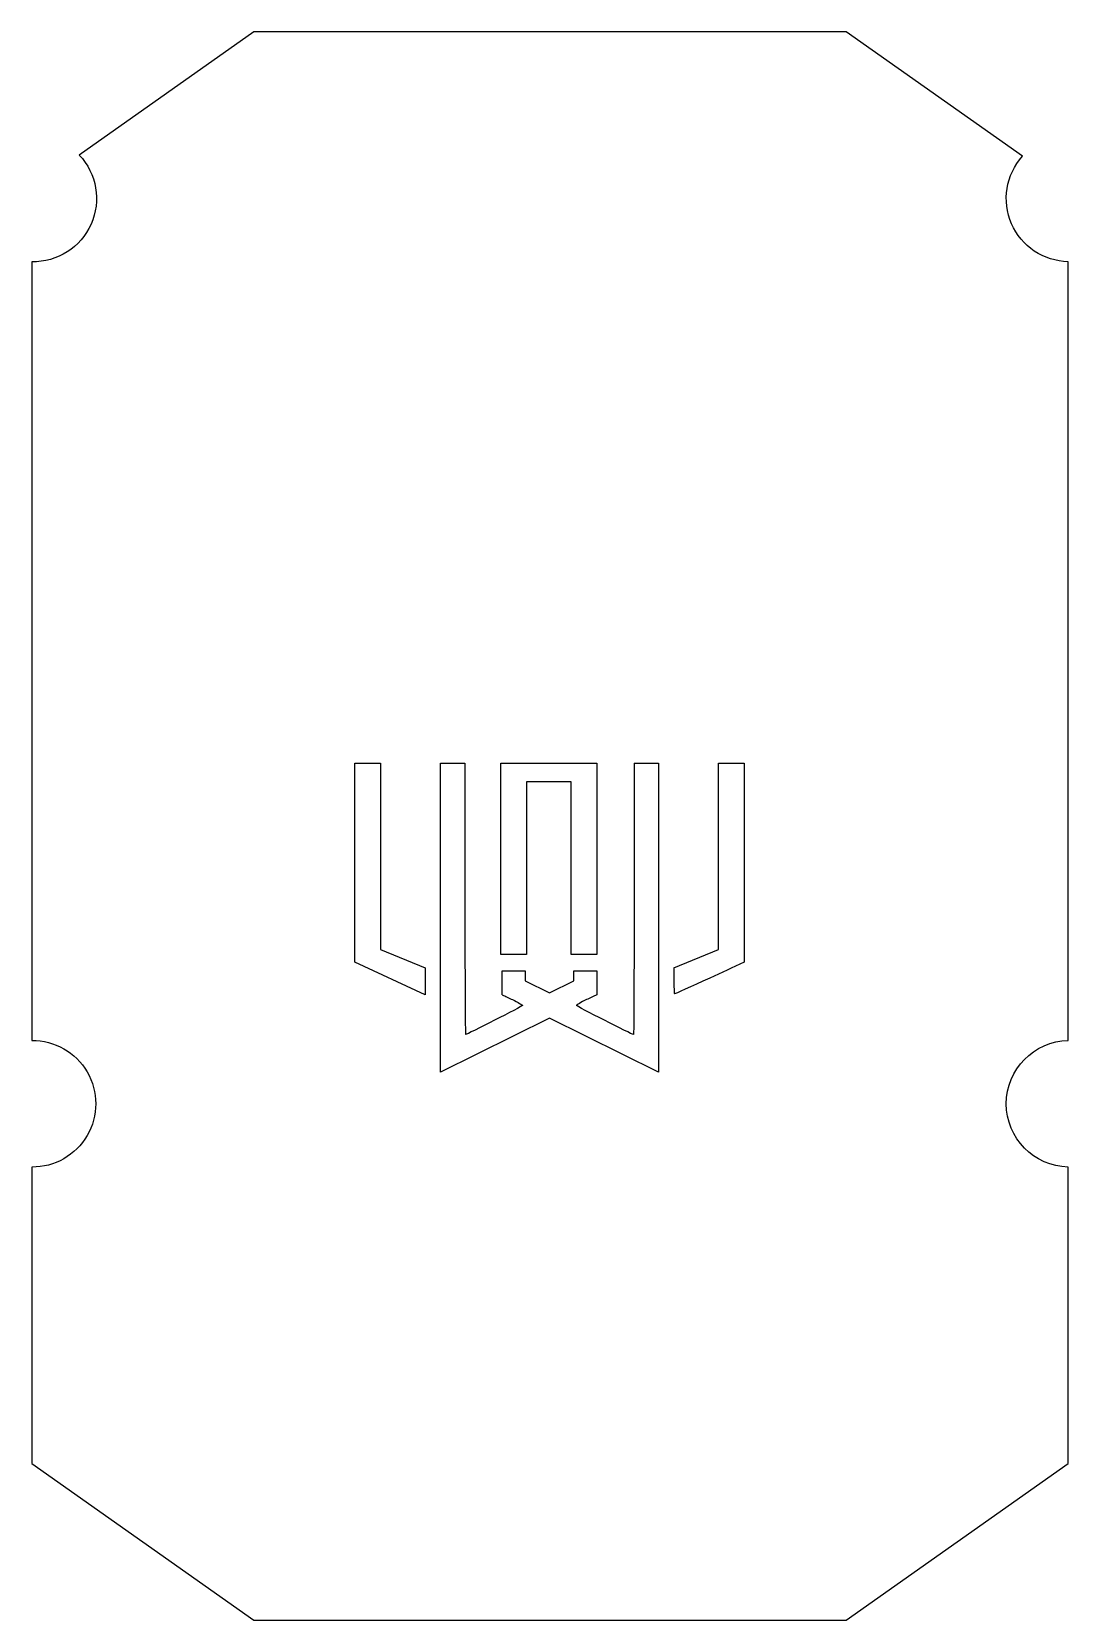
# Model space of a CAD drawing. Header units: millimetres. Extents: x -45 to 45, y -412 to -274.
import ezdxf

# ---------------------------------------------------------------- set-up
doc = ezdxf.new("R2010")
doc.units = ezdxf.units.MM
doc.layers.get('0').update_dxf_attribs({"linetype": 'CONTINUOUS'})

msp = doc.modelspace()

# ---------------------------------------------------------------- linework, layer by layer
for p, q in [((-9.66, -364.39), (-9.66, -337.55)), ((-9.66, -337.55), (-7.55, -337.55)), ((-9.66, -364.39), (-9.66, -337.55)), ((-9.66, -337.55), (-7.55, -337.55)), ((7.14, -337.55), (9.25, -337.55)), ((7.14, -337.55), (9.25, -337.55)), ((9.25, -337.55), (9.25, -364.39)), ((9.25, -337.55), (9.25, -364.39)), ((14.48, -353.73), (14.48, -337.55)), ((14.48, -337.55), (16.71, -337.55)), ((14.48, -353.73), (14.48, -337.55)), ((14.48, -337.55), (16.71, -337.55)), ((16.71, -337.55), (16.7, -354.82)), ((16.71, -337.55), (16.7, -354.82)), ((10.59, -355.32), (14.48, -353.73)), ((10.59, -355.32), (14.48, -353.73)), ((-4.32, -357.66), (-4.32, -355.58)), ((-4.32, -355.58), (-2.32, -355.58)), ((-4.32, -357.66), (-4.32, -355.58)), ((-4.32, -355.58), (-2.32, -355.58)), ((-2.32, -355.58), (-2.32, -356.44)), ((-2.32, -355.58), (-2.32, -356.44)), ((1.91, -356.44), (1.91, -355.58)), ((1.91, -355.58), (3.91, -355.58)), ((1.91, -356.44), (1.91, -355.58)), ((1.91, -355.58), (3.91, -355.58)), ((3.91, -355.58), (3.91, -357.66)), ((3.91, -355.58), (3.91, -357.66)), ((-2.32, -356.44), (-0.2, -357.5)), ((-2.32, -356.44), (-0.2, -357.5)), ((-0.2, -357.5), (1.91, -356.44)), ((-0.2, -357.5), (1.91, -356.44)), ((-0.2, -359.69), (-9.66, -364.39)), ((-0.2, -359.69), (-9.66, -364.39)), ((9.25, -364.39), (-0.2, -359.69)), ((9.25, -364.39), (-0.2, -359.69))]:
    msp.add_line(p, q)
msp.add_lwpolyline([(-45.16, -398.37), (-25.89, -412), (25.57, -412), (44.84, -398.37), (44.84, -372.63, -0.9776), (44.84, -361.63), (44.84, -293.98, -0.640276), (40.86, -284.82), (25.57, -274), (-25.89, -274), (-41.04, -284.71, -0.665866), (-45.16, -293.98), (-45.16, -361.63, -1.010326), (-45.16, -372.63)], format="xyb", close=True)
msp.add_lwpolyline([(-45.16, -398.37), (-25.89, -412), (25.57, -412), (44.84, -398.37), (44.84, -372.63, -0.9776), (44.84, -361.63), (44.84, -293.98, -0.640276), (40.86, -284.82), (25.57, -274), (-25.89, -274), (-41.04, -284.71, -0.665866), (-45.16, -293.98), (-45.16, -361.63, -1.010326), (-45.16, -372.63)], format="xyb", close=True)
for points in [[(-14.89, -337.55), (-14.89, -353.73), (-11, -355.32), (-11, -357.66), (-17.11, -354.82), (-17.12, -337.55)], [(-14.89, -337.55), (-14.89, -353.73), (-11, -355.32), (-11, -357.66), (-17.11, -354.82), (-17.12, -337.55)], [(1.69, -354.17), (1.69, -339.16), (-2.21, -339.16), (-2.21, -354.17), (-4.43, -354.17), (-4.43, -337.55), (3.91, -337.55), (3.91, -354.17)], [(1.69, -354.17), (1.69, -339.16), (-2.21, -339.16), (-2.21, -354.17), (-4.43, -354.17), (-4.43, -337.55), (3.91, -337.55), (3.91, -354.17)]]:
    msp.add_lwpolyline(points, close=True)
for points, knots in [([(-7.55, -337.55), (-7.55, -341.48), (-7.55, -345.41), (-7.55, -355.82), (-7.52, -361.12), (-7.5, -361.12)], [3.535506, 3.535506, 3.535506, 3.535506, 4.405622, 4.405622, 5.841318, 5.841318, 5.841318, 5.841318]), ([(-7.55, -337.55), (-7.55, -341.48), (-7.55, -345.41), (-7.55, -355.82), (-7.52, -361.12), (-7.5, -361.12)], [3.535506, 3.535506, 3.535506, 3.535506, 4.405622, 4.405622, 5.841318, 5.841318, 5.841318, 5.841318]), ([(7.14, -337.55), (7.14, -341.48), (7.14, -345.41), (7.14, -355.82), (7.12, -361.12), (7.09, -361.12)], [-0.1304301, -0.1304301, -0.1304301, -0.1304301, -0.0812112, -0.0812112, 0, 0, 0, 0]), ([(7.14, -337.55), (7.14, -341.48), (7.14, -345.41), (7.14, -355.82), (7.12, -361.12), (7.09, -361.12)], [-0.1304301, -0.1304301, -0.1304301, -0.1304301, -0.0812112, -0.0812112, 0, 0, 0, 0]), ([(10.59, -355.32), (10.59, -355.7), (10.59, -356.08), (10.59, -357.08), (10.62, -357.59), (10.65, -357.59)], [-0.07277961, -0.07277961, -0.07277961, -0.07277961, -0.04531577, -0.04531577, 0, 0, 0, 0]), ([(10.59, -355.32), (10.59, -355.7), (10.59, -356.08), (10.59, -357.08), (10.62, -357.59), (10.65, -357.59)], [-0.07277961, -0.07277961, -0.07277961, -0.07277961, -0.04531577, -0.04531577, 0, 0, 0, 0]), ([(16.7, -354.82), (15.71, -355.29), (14.71, -355.75), (12.07, -356.97), (10.69, -357.59), (10.65, -357.59)], [0.9886826, 0.9886826, 0.9886826, 0.9886826, 1.2351069, 1.2351069, 1.6417122, 1.6417122, 1.6417122, 1.6417122]), ([(16.7, -354.82), (15.71, -355.29), (14.71, -355.75), (12.07, -356.97), (10.69, -357.59), (10.65, -357.59)], [0.9886826, 0.9886826, 0.9886826, 0.9886826, 1.2351069, 1.2351069, 1.6417122, 1.6417122, 1.6417122, 1.6417122]), ([(-4.32, -357.66), (-4.02, -357.8), (-3.73, -357.94), (-2.94, -358.32), (-2.54, -358.55), (-2.54, -358.59)], [-0.1176901, -0.1176901, -0.1176901, -0.1176901, -0.0732787, -0.0732787, 0, 0, 0, 0]), ([(-4.32, -357.66), (-4.02, -357.8), (-3.73, -357.94), (-2.94, -358.32), (-2.54, -358.55), (-2.54, -358.59)], [-0.1176901, -0.1176901, -0.1176901, -0.1176901, -0.0732787, -0.0732787, 0, 0, 0, 0]), ([(3.91, -357.66), (3.62, -357.8), (3.32, -357.94), (2.53, -358.32), (2.13, -358.55), (2.13, -358.59)], [0.2964634, 0.2964634, 0.2964634, 0.2964634, 0.3717413, 0.3717413, 0.495949, 0.495949, 0.495949, 0.495949]), ([(3.91, -357.66), (3.62, -357.8), (3.32, -357.94), (2.53, -358.32), (2.13, -358.55), (2.13, -358.59)], [0.2964634, 0.2964634, 0.2964634, 0.2964634, 0.3717413, 0.3717413, 0.495949, 0.495949, 0.495949, 0.495949])]:
    msp.add_open_spline(points, degree=3, knots=knots)
for points in [[(-2.54, -358.59), (-2.54, -358.66), (-7.37, -361.12), (-7.5, -361.12)], [(-2.54, -358.59), (-2.54, -358.66), (-7.37, -361.12), (-7.5, -361.12)], [(7.09, -361.12), (6.96, -361.12), (2.13, -358.66), (2.13, -358.59)], [(7.09, -361.12), (6.96, -361.12), (2.13, -358.66), (2.13, -358.59)]]:
    msp.add_open_spline(points, degree=3)

doc.saveas('drawing.dxf')
